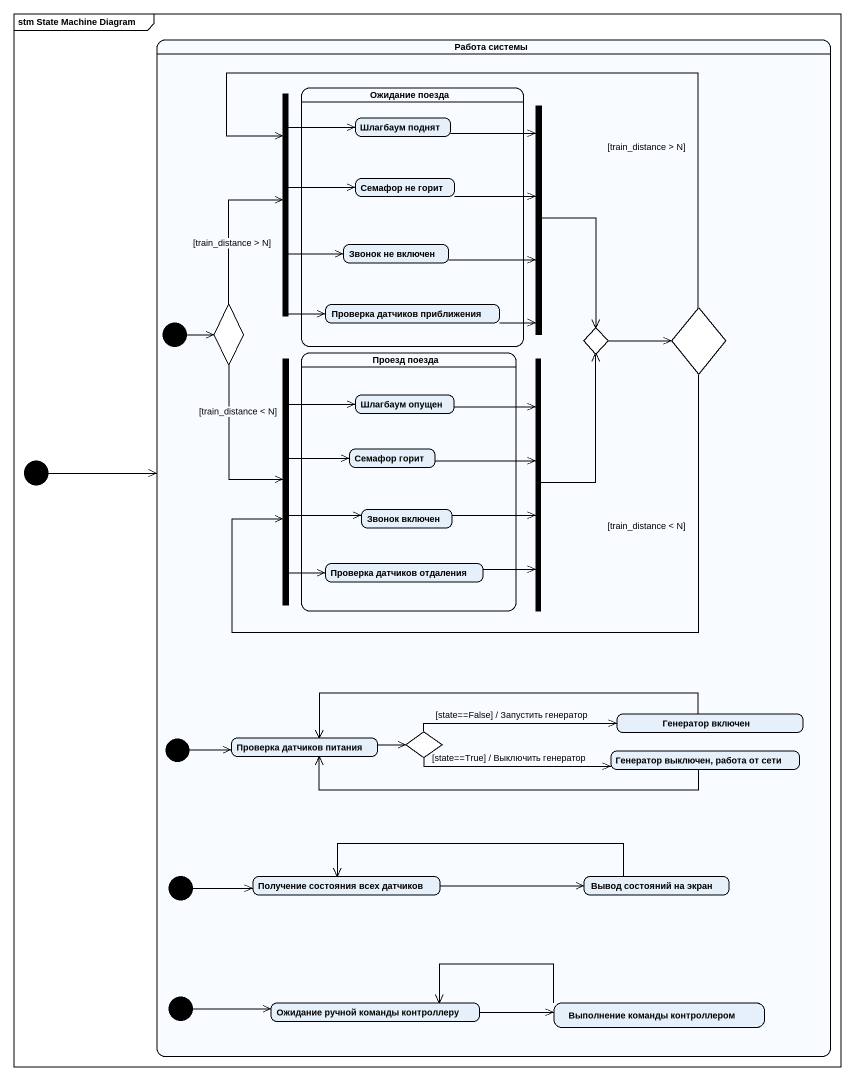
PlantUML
@startuml
mainframe stm State Machine Diagram
hide empty description
state "Работа системы" as Работа_системы {
  state fork1 <<fork>>
  state "Ожидание поезда" as Ожидание_поезда {
    state "Шлагбаум поднят" as Шлагбаум_поднят
    state "Семафор не горит" as Семафор_не_горит
    state "Звонок не включен" as Звонок_не_включен
    state "Проверка датчиков приближения" as Проверка_датчиков
  }
  state fork2 <<join>>
  state initial1 <<start>>
  state choice1 <<choice>>
  state choice2 <<choice>>
  state choice3 <<choice>>
  state fork3 <<fork>>
  state "Проезд поезда" as Проезд_поезда {
    state "Шлагбаум опущен" as Шлагбаум_опущен
    state "Семафор горит" as Семафор_горит
    state "Звонок включен" as Звонок_включен
    state "Проверка датчиков отдаления" as Проверка_датчиков_отдаления
  }
  state fork4 <<join>>
  state "Генератор включен" as Генератор_включен
  state initial3 <<start>>
  state "Проверка датчиков питания" as Проверка_датчиков_питания
  state choice4 <<choice>>
  state "Генератор выключен, работа от сети" as Генератор_выключен_работа
  state initial4 <<start>>
  state "Получение состояния всех датчиков" as Получение_состояния_всех
  state "Вывод состояний на экран" as Вывод_состояний_на_экран
  state initial5 <<start>>
  state "Ожидание ручной команды контроллеру" as Ожидание_ручной_команды
  state "Выполнение команды контроллером" as Выполнение_команды
}
[*] -right-> Работа_системы
fork1 -up-> Шлагбаум_поднят
fork1 -right-> Семафор_не_горит
fork1 -right-> Звонок_не_включен
fork1 --> Проверка_датчиков
Шлагбаум_поднят --> fork2
fork2 --> choice2
Семафор_не_горит -right-> fork2
Звонок_не_включен -right-> fork2
initial1 -right-> choice1
choice1 -up-> fork1 : [train_distance > N]
choice1 --> fork3 : [train_distance < N]
Проверка_датчиков -up-> fork2
choice2 -right-> choice3
choice3 -left-> fork1 : [train_distance > N]
choice3 -left-> fork3 : [train_distance < N]
fork3 -up-> Шлагбаум_опущен
fork3 -right-> Семафор_горит
fork3 -right-> Звонок_включен
fork3 --> Проверка_датчиков_отдаления
fork4 -up-> choice2
Шлагбаум_опущен --> fork4
Семафор_горит -right-> fork4
Звонок_включен -right-> fork4
Проверка_датчиков_отдаления -up-> fork4
Генератор_включен -left-> Проверка_датчиков_питания
initial3 -right-> Проверка_датчиков_питания
Проверка_датчиков_питания -right-> choice4
choice4 -right-> Генератор_включен : [state==False] / Запустить генератор
choice4 -right-> Генератор_выключен_работа : [state==True] / Выключить генератор
Генератор_выключен_работа -left-> Проверка_датчиков_питания
initial4 -right-> Получение_состояния_всех
Получение_состояния_всех -right-> Вывод_состояний_на_экран
Вывод_состояний_на_экран -left-> Получение_состояния_всех
initial5 -right-> Ожидание_ручной_команды
Ожидание_ручной_команды -right-> Выполнение_команды
Выполнение_команды -left-> Ожидание_ручной_команды
@enduml
